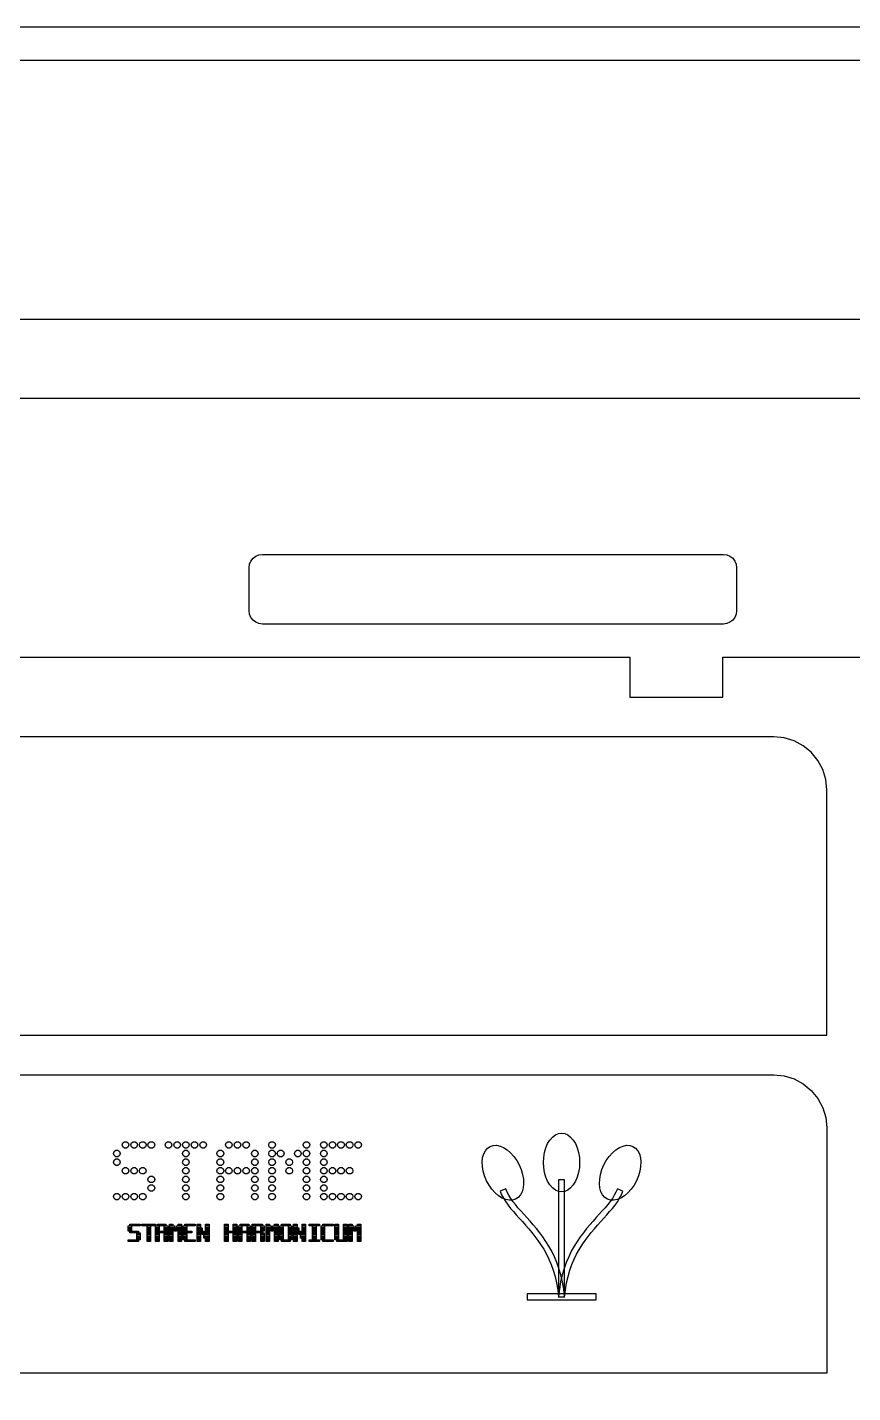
# Model space of a CAD drawing. Header units: millimetres. Extents: x 0 to 390, y 0 to 390.
# Drawn here: x 124.5 to 248.9, y 184.1 to 390 of the extents above; entities that cross this region are included whole.
import ezdxf

# ---------------------------------------------------------------- set-up
doc = ezdxf.new("R2010")
doc.units = ezdxf.units.MM
for name, color, linetype in [('INCISIONE', 7, 'CONTINUOUS'), ('SEGNO', 5, 'CONTINUOUS'), ('TAGLIO', 1, 'CONTINUOUS')]:
    doc.layers.add(name, color=color, linetype=linetype)

msp = doc.modelspace()

# ---------------------------------------------------------------- linework, layer by layer
at = {"layer": 'INCISIONE'}
for points in [[(207.73, 218.8), (207.689, 218.032), (207.565, 217.288), (207.364, 216.59), (207.091, 215.959), (206.755, 215.414), (206.365, 214.972), (205.934, 214.647), (205.474, 214.447), (205, 214.38), (204.526, 214.447), (204.066, 214.647), (203.635, 214.972), (203.245, 215.414), (202.909, 215.959), (202.636, 216.59), (202.435, 217.288), (202.311, 218.032), (202.27, 218.8), (202.311, 219.568), (202.435, 220.312), (202.636, 221.01), (202.909, 221.641), (203.245, 222.186), (203.635, 222.628), (204.066, 222.953), (204.526, 223.153), (205, 223.22), (205.474, 223.153), (205.934, 222.953), (206.365, 222.628), (206.755, 222.186), (207.091, 221.641), (207.364, 221.01), (207.565, 220.312), (207.689, 219.568)], [(138.457, 220.15), (138.36, 219.852), (138.107, 219.668), (137.793, 219.668), (137.54, 219.852), (137.443, 220.15), (137.54, 220.448), (137.793, 220.632), (138.107, 220.632), (138.36, 220.448)], [(139.757, 221.45), (139.66, 221.152), (139.407, 220.968), (139.093, 220.968), (138.84, 221.152), (138.743, 221.45), (138.84, 221.748), (139.093, 221.932), (139.407, 221.932), (139.66, 221.748)], [(141.057, 221.45), (140.96, 221.152), (140.707, 220.968), (140.393, 220.968), (140.14, 221.152), (140.043, 221.45), (140.14, 221.748), (140.393, 221.932), (140.707, 221.932), (140.96, 221.748)], [(142.357, 221.45), (142.26, 221.152), (142.007, 220.968), (141.693, 220.968), (141.44, 221.152), (141.343, 221.45), (141.44, 221.748), (141.693, 221.932), (142.007, 221.932), (142.26, 221.748)], [(143.657, 221.45), (143.56, 221.152), (143.307, 220.968), (142.993, 220.968), (142.74, 221.152), (142.643, 221.45), (142.74, 221.748), (142.993, 221.932), (143.307, 221.932), (143.56, 221.748)], [(146.257, 221.45), (146.16, 221.152), (145.907, 220.968), (145.593, 220.968), (145.34, 221.152), (145.243, 221.45), (145.34, 221.748), (145.593, 221.932), (145.907, 221.932), (146.16, 221.748)], [(147.557, 221.45), (147.46, 221.152), (147.207, 220.968), (146.893, 220.968), (146.64, 221.152), (146.543, 221.45), (146.64, 221.748), (146.893, 221.932), (147.207, 221.932), (147.46, 221.748)], [(148.857, 221.45), (148.76, 221.152), (148.507, 220.968), (148.193, 220.968), (147.94, 221.152), (147.843, 221.45), (147.94, 221.748), (148.193, 221.932), (148.507, 221.932), (148.76, 221.748)], [(148.857, 220.15), (148.76, 219.852), (148.507, 219.668), (148.193, 219.668), (147.94, 219.852), (147.843, 220.15), (147.94, 220.448), (148.193, 220.632), (148.507, 220.632), (148.76, 220.448)], [(150.157, 221.45), (150.06, 221.152), (149.807, 220.968), (149.493, 220.968), (149.24, 221.152), (149.143, 221.45), (149.24, 221.748), (149.493, 221.932), (149.807, 221.932), (150.06, 221.748)], [(151.457, 221.45), (151.36, 221.152), (151.107, 220.968), (150.793, 220.968), (150.54, 221.152), (150.443, 221.45), (150.54, 221.748), (150.793, 221.932), (151.107, 221.932), (151.36, 221.748)], [(154.057, 220.15), (153.96, 219.852), (153.707, 219.668), (153.393, 219.668), (153.14, 219.852), (153.043, 220.15), (153.14, 220.448), (153.393, 220.632), (153.707, 220.632), (153.96, 220.448)], [(155.357, 221.45), (155.26, 221.152), (155.007, 220.968), (154.693, 220.968), (154.44, 221.152), (154.343, 221.45), (154.44, 221.748), (154.693, 221.932), (155.007, 221.932), (155.26, 221.748)], [(156.657, 221.45), (156.56, 221.152), (156.307, 220.968), (155.993, 220.968), (155.74, 221.152), (155.643, 221.45), (155.74, 221.748), (155.993, 221.932), (156.307, 221.932), (156.56, 221.748)], [(157.957, 221.45), (157.86, 221.152), (157.607, 220.968), (157.293, 220.968), (157.04, 221.152), (156.943, 221.45), (157.04, 221.748), (157.293, 221.932), (157.607, 221.932), (157.86, 221.748)], [(159.257, 220.15), (159.16, 219.852), (158.907, 219.668), (158.593, 219.668), (158.34, 219.852), (158.243, 220.15), (158.34, 220.448), (158.593, 220.632), (158.907, 220.632), (159.16, 220.448)], [(161.857, 221.45), (161.76, 221.152), (161.507, 220.968), (161.193, 220.968), (160.94, 221.152), (160.843, 221.45), (160.94, 221.748), (161.193, 221.932), (161.507, 221.932), (161.76, 221.748)], [(161.857, 220.15), (161.76, 219.852), (161.507, 219.668), (161.193, 219.668), (160.94, 219.852), (160.843, 220.15), (160.94, 220.448), (161.193, 220.632), (161.507, 220.632), (161.76, 220.448)], [(163.157, 220.15), (163.06, 219.852), (162.807, 219.668), (162.493, 219.668), (162.24, 219.852), (162.143, 220.15), (162.24, 220.448), (162.493, 220.632), (162.807, 220.632), (163.06, 220.448)], [(165.757, 220.15), (165.66, 219.852), (165.407, 219.668), (165.093, 219.668), (164.84, 219.852), (164.743, 220.15), (164.84, 220.448), (165.093, 220.632), (165.407, 220.632), (165.66, 220.448)], [(167.057, 221.45), (166.96, 221.152), (166.707, 220.968), (166.393, 220.968), (166.14, 221.152), (166.043, 221.45), (166.14, 221.748), (166.393, 221.932), (166.707, 221.932), (166.96, 221.748)], [(167.057, 220.15), (166.96, 219.852), (166.707, 219.668), (166.393, 219.668), (166.14, 219.852), (166.043, 220.15), (166.14, 220.448), (166.393, 220.632), (166.707, 220.632), (166.96, 220.448)], [(169.657, 221.45), (169.56, 221.152), (169.307, 220.968), (168.993, 220.968), (168.74, 221.152), (168.643, 221.45), (168.74, 221.748), (168.993, 221.932), (169.307, 221.932), (169.56, 221.748)], [(169.657, 220.15), (169.56, 219.852), (169.307, 219.668), (168.993, 219.668), (168.74, 219.852), (168.643, 220.15), (168.74, 220.448), (168.993, 220.632), (169.307, 220.632), (169.56, 220.448)], [(170.957, 221.45), (170.86, 221.152), (170.607, 220.968), (170.293, 220.968), (170.04, 221.152), (169.943, 221.45), (170.04, 221.748), (170.293, 221.932), (170.607, 221.932), (170.86, 221.748)], [(172.257, 221.45), (172.16, 221.152), (171.907, 220.968), (171.593, 220.968), (171.34, 221.152), (171.243, 221.45), (171.34, 221.748), (171.593, 221.932), (171.907, 221.932), (172.16, 221.748)], [(173.557, 221.45), (173.46, 221.152), (173.207, 220.968), (172.893, 220.968), (172.64, 221.152), (172.543, 221.45), (172.64, 221.748), (172.893, 221.932), (173.207, 221.932), (173.46, 221.748)], [(174.857, 221.45), (174.76, 221.152), (174.507, 220.968), (174.193, 220.968), (173.94, 221.152), (173.843, 221.45), (173.94, 221.748), (174.193, 221.932), (174.507, 221.932), (174.76, 221.748)], [(198.618, 218.427), (198.915, 217.718), (199.128, 216.995), (199.25, 216.278), (199.279, 215.591), (199.213, 214.954), (199.054, 214.387), (198.807, 213.906), (198.48, 213.527), (198.083, 213.26), (197.626, 213.114), (197.126, 213.094), (196.596, 213.2), (196.053, 213.428), (195.513, 213.772), (194.992, 214.222), (194.508, 214.763), (194.073, 215.379), (193.702, 216.053), (193.405, 216.762), (193.192, 217.485), (193.07, 218.202), (193.041, 218.889), (193.107, 219.526), (193.266, 220.093), (193.513, 220.574), (193.84, 220.953), (194.237, 221.22), (194.694, 221.366), (195.194, 221.386), (195.724, 221.28), (196.267, 221.052), (196.807, 220.708), (197.328, 220.258), (197.812, 219.717), (198.247, 219.101)], [(216.298, 216.053), (215.927, 215.379), (215.492, 214.763), (215.008, 214.222), (214.487, 213.772), (213.947, 213.428), (213.404, 213.2), (212.874, 213.094), (212.374, 213.114), (211.917, 213.26), (211.52, 213.527), (211.193, 213.906), (210.946, 214.387), (210.787, 214.954), (210.721, 215.591), (210.75, 216.278), (210.872, 216.995), (211.085, 217.718), (211.382, 218.427), (211.753, 219.101), (212.188, 219.717), (212.672, 220.258), (213.193, 220.708), (213.733, 221.052), (214.276, 221.28), (214.806, 221.386), (215.306, 221.366), (215.763, 221.22), (216.16, 220.953), (216.487, 220.574), (216.734, 220.093), (216.893, 219.526), (216.959, 218.889), (216.93, 218.202), (216.808, 217.485), (216.595, 216.762)], [(138.457, 218.85), (138.36, 218.552), (138.107, 218.368), (137.793, 218.368), (137.54, 218.552), (137.443, 218.85), (137.54, 219.148), (137.793, 219.332), (138.107, 219.332), (138.36, 219.148)], [(148.857, 218.85), (148.76, 218.552), (148.507, 218.368), (148.193, 218.368), (147.94, 218.552), (147.843, 218.85), (147.94, 219.148), (148.193, 219.332), (148.507, 219.332), (148.76, 219.148)], [(154.057, 218.85), (153.96, 218.552), (153.707, 218.368), (153.393, 218.368), (153.14, 218.552), (153.043, 218.85), (153.14, 219.148), (153.393, 219.332), (153.707, 219.332), (153.96, 219.148)], [(159.257, 218.85), (159.16, 218.552), (158.907, 218.368), (158.593, 218.368), (158.34, 218.552), (158.243, 218.85), (158.34, 219.148), (158.593, 219.332), (158.907, 219.332), (159.16, 219.148)], [(161.857, 218.85), (161.76, 218.552), (161.507, 218.368), (161.193, 218.368), (160.94, 218.552), (160.843, 218.85), (160.94, 219.148), (161.193, 219.332), (161.507, 219.332), (161.76, 219.148)], [(164.457, 218.85), (164.36, 218.552), (164.107, 218.368), (163.793, 218.368), (163.54, 218.552), (163.443, 218.85), (163.54, 219.148), (163.793, 219.332), (164.107, 219.332), (164.36, 219.148)], [(167.057, 218.85), (166.96, 218.552), (166.707, 218.368), (166.393, 218.368), (166.14, 218.552), (166.043, 218.85), (166.14, 219.148), (166.393, 219.332), (166.707, 219.332), (166.96, 219.148)], [(169.657, 218.85), (169.56, 218.552), (169.307, 218.368), (168.993, 218.368), (168.74, 218.552), (168.643, 218.85), (168.74, 219.148), (168.993, 219.332), (169.307, 219.332), (169.56, 219.148)], [(139.757, 217.55), (139.66, 217.252), (139.407, 217.068), (139.093, 217.068), (138.84, 217.252), (138.743, 217.55), (138.84, 217.848), (139.093, 218.032), (139.407, 218.032), (139.66, 217.848)], [(141.057, 217.55), (140.96, 217.252), (140.707, 217.068), (140.393, 217.068), (140.14, 217.252), (140.043, 217.55), (140.14, 217.848), (140.393, 218.032), (140.707, 218.032), (140.96, 217.848)], [(142.357, 217.55), (142.26, 217.252), (142.007, 217.068), (141.693, 217.068), (141.44, 217.252), (141.343, 217.55), (141.44, 217.848), (141.693, 218.032), (142.007, 218.032), (142.26, 217.848)], [(143.657, 216.25), (143.56, 215.952), (143.307, 215.768), (142.993, 215.768), (142.74, 215.952), (142.643, 216.25), (142.74, 216.548), (142.993, 216.732), (143.307, 216.732), (143.56, 216.548)], [(148.857, 217.55), (148.76, 217.252), (148.507, 217.068), (148.193, 217.068), (147.94, 217.252), (147.843, 217.55), (147.94, 217.848), (148.193, 218.032), (148.507, 218.032), (148.76, 217.848)], [(148.857, 216.25), (148.76, 215.952), (148.507, 215.768), (148.193, 215.768), (147.94, 215.952), (147.843, 216.25), (147.94, 216.548), (148.193, 216.732), (148.507, 216.732), (148.76, 216.548)], [(154.057, 217.55), (153.96, 217.252), (153.707, 217.068), (153.393, 217.068), (153.14, 217.252), (153.043, 217.55), (153.14, 217.848), (153.393, 218.032), (153.707, 218.032), (153.96, 217.848)], [(154.057, 216.25), (153.96, 215.952), (153.707, 215.768), (153.393, 215.768), (153.14, 215.952), (153.043, 216.25), (153.14, 216.548), (153.393, 216.732), (153.707, 216.732), (153.96, 216.548)], [(155.357, 217.55), (155.26, 217.252), (155.007, 217.068), (154.693, 217.068), (154.44, 217.252), (154.343, 217.55), (154.44, 217.848), (154.693, 218.032), (155.007, 218.032), (155.26, 217.848)], [(156.657, 217.55), (156.56, 217.252), (156.307, 217.068), (155.993, 217.068), (155.74, 217.252), (155.643, 217.55), (155.74, 217.848), (155.993, 218.032), (156.307, 218.032), (156.56, 217.848)], [(157.957, 217.55), (157.86, 217.252), (157.607, 217.068), (157.293, 217.068), (157.04, 217.252), (156.943, 217.55), (157.04, 217.848), (157.293, 218.032), (157.607, 218.032), (157.86, 217.848)], [(159.257, 217.55), (159.16, 217.252), (158.907, 217.068), (158.593, 217.068), (158.34, 217.252), (158.243, 217.55), (158.34, 217.848), (158.593, 218.032), (158.907, 218.032), (159.16, 217.848)], [(159.257, 216.25), (159.16, 215.952), (158.907, 215.768), (158.593, 215.768), (158.34, 215.952), (158.243, 216.25), (158.34, 216.548), (158.593, 216.732), (158.907, 216.732), (159.16, 216.548)], [(161.857, 217.55), (161.76, 217.252), (161.507, 217.068), (161.193, 217.068), (160.94, 217.252), (160.843, 217.55), (160.94, 217.848), (161.193, 218.032), (161.507, 218.032), (161.76, 217.848)], [(161.857, 216.25), (161.76, 215.952), (161.507, 215.768), (161.193, 215.768), (160.94, 215.952), (160.843, 216.25), (160.94, 216.548), (161.193, 216.732), (161.507, 216.732), (161.76, 216.548)], [(164.457, 217.55), (164.36, 217.252), (164.107, 217.068), (163.793, 217.068), (163.54, 217.252), (163.443, 217.55), (163.54, 217.848), (163.793, 218.032), (164.107, 218.032), (164.36, 217.848)], [(167.057, 217.55), (166.96, 217.252), (166.707, 217.068), (166.393, 217.068), (166.14, 217.252), (166.043, 217.55), (166.14, 217.848), (166.393, 218.032), (166.707, 218.032), (166.96, 217.848)], [(167.057, 216.25), (166.96, 215.952), (166.707, 215.768), (166.393, 215.768), (166.14, 215.952), (166.043, 216.25), (166.14, 216.548), (166.393, 216.732), (166.707, 216.732), (166.96, 216.548)], [(169.657, 217.55), (169.56, 217.252), (169.307, 217.068), (168.993, 217.068), (168.74, 217.252), (168.643, 217.55), (168.74, 217.848), (168.993, 218.032), (169.307, 218.032), (169.56, 217.848)], [(169.657, 216.25), (169.56, 215.952), (169.307, 215.768), (168.993, 215.768), (168.74, 215.952), (168.643, 216.25), (168.74, 216.548), (168.993, 216.732), (169.307, 216.732), (169.56, 216.548)], [(170.957, 217.55), (170.86, 217.252), (170.607, 217.068), (170.293, 217.068), (170.04, 217.252), (169.943, 217.55), (170.04, 217.848), (170.293, 218.032), (170.607, 218.032), (170.86, 217.848)], [(172.257, 217.55), (172.16, 217.252), (171.907, 217.068), (171.593, 217.068), (171.34, 217.252), (171.243, 217.55), (171.34, 217.848), (171.593, 218.032), (171.907, 218.032), (172.16, 217.848)], [(173.557, 217.55), (173.46, 217.252), (173.207, 217.068), (172.893, 217.068), (172.64, 217.252), (172.543, 217.55), (172.64, 217.848), (172.893, 218.032), (173.207, 218.032), (173.46, 217.848)], [(143.657, 214.95), (143.56, 214.652), (143.307, 214.468), (142.993, 214.468), (142.74, 214.652), (142.643, 214.95), (142.74, 215.248), (142.993, 215.432), (143.307, 215.432), (143.56, 215.248)], [(148.857, 214.95), (148.76, 214.652), (148.507, 214.468), (148.193, 214.468), (147.94, 214.652), (147.843, 214.95), (147.94, 215.248), (148.193, 215.432), (148.507, 215.432), (148.76, 215.248)], [(154.057, 214.95), (153.96, 214.652), (153.707, 214.468), (153.393, 214.468), (153.14, 214.652), (153.043, 214.95), (153.14, 215.248), (153.393, 215.432), (153.707, 215.432), (153.96, 215.248)], [(159.257, 214.95), (159.16, 214.652), (158.907, 214.468), (158.593, 214.468), (158.34, 214.652), (158.243, 214.95), (158.34, 215.248), (158.593, 215.432), (158.907, 215.432), (159.16, 215.248)], [(161.857, 214.95), (161.76, 214.652), (161.507, 214.468), (161.193, 214.468), (160.94, 214.652), (160.843, 214.95), (160.94, 215.248), (161.193, 215.432), (161.507, 215.432), (161.76, 215.248)], [(167.057, 214.95), (166.96, 214.652), (166.707, 214.468), (166.393, 214.468), (166.14, 214.652), (166.043, 214.95), (166.14, 215.248), (166.393, 215.432), (166.707, 215.432), (166.96, 215.248)], [(169.657, 214.95), (169.56, 214.652), (169.307, 214.468), (168.993, 214.468), (168.74, 214.652), (168.643, 214.95), (168.74, 215.248), (168.993, 215.432), (169.307, 215.432), (169.56, 215.248)], [(205.452, 198.57), (205.324, 199.718), (205.138, 200.813), (204.9, 201.844), (204.615, 202.816), (204.288, 203.73), (203.923, 204.591), (203.525, 205.402), (203.1, 206.166), (202.653, 206.885), (202.187, 207.565), (201.71, 208.208), (201.225, 208.818), (200.737, 209.398), (200.252, 209.952), (199.775, 210.484), (199.309, 210.997), (198.861, 211.494), (198.435, 211.979), (198.035, 212.455), (197.666, 212.924), (197.333, 213.391), (197.04, 213.856), (196.79, 214.325), (196.578, 214.819), (195.742, 214.461), (195.97, 213.93), (196.253, 213.399), (196.578, 212.883), (196.938, 212.379), (197.329, 211.881), (197.745, 211.386), (198.181, 210.889), (198.634, 210.387), (199.099, 209.874), (199.571, 209.349), (200.046, 208.806), (200.52, 208.242), (200.988, 207.654), (201.446, 207.037), (201.89, 206.388), (202.316, 205.704), (202.719, 204.98), (203.095, 204.214), (203.44, 203.4), (203.75, 202.535), (204.02, 201.614), (204.246, 200.635), (204.423, 199.592), (204.548, 198.47)], [(205.455, 198.52), (205.455, 199.27), (205.455, 200.025), (205.455, 200.783), (205.455, 201.545), (205.455, 202.309), (205.455, 203.074), (205.455, 203.84), (205.455, 204.606), (205.455, 205.371), (205.455, 206.134), (205.455, 206.895), (205.455, 207.653), (205.455, 208.406), (205.455, 209.155), (205.455, 209.898), (205.455, 210.634), (205.455, 211.363), (205.455, 212.085), (205.455, 212.797), (205.455, 213.5), (205.455, 214.193), (205.455, 214.874), (205.455, 215.543), (205.455, 216.2), (204.545, 216.2), (204.545, 215.543), (204.545, 214.874), (204.545, 214.193), (204.545, 213.5), (204.545, 212.797), (204.545, 212.085), (204.545, 211.363), (204.545, 210.634), (204.545, 209.898), (204.545, 209.155), (204.545, 208.406), (204.545, 207.652), (204.545, 206.895), (204.545, 206.134), (204.545, 205.371), (204.545, 204.606), (204.545, 203.84), (204.545, 203.074), (204.545, 202.309), (204.545, 201.545), (204.545, 200.783), (204.545, 200.025), (204.545, 199.27), (204.545, 198.52)], [(205.452, 198.47), (205.577, 199.592), (205.754, 200.635), (205.98, 201.614), (206.25, 202.535), (206.56, 203.4), (206.905, 204.214), (207.281, 204.98), (207.684, 205.704), (208.11, 206.388), (208.554, 207.037), (209.012, 207.654), (209.48, 208.242), (209.954, 208.806), (210.429, 209.349), (210.901, 209.874), (211.366, 210.387), (211.819, 210.889), (212.255, 211.386), (212.671, 211.881), (213.062, 212.379), (213.422, 212.883), (213.747, 213.399), (214.03, 213.93), (214.258, 214.461), (213.422, 214.819), (213.21, 214.325), (212.96, 213.856), (212.667, 213.391), (212.334, 212.924), (211.965, 212.455), (211.565, 211.979), (211.139, 211.494), (210.691, 210.997), (210.225, 210.484), (209.748, 209.952), (209.263, 209.398), (208.775, 208.818), (208.29, 208.208), (207.813, 207.565), (207.347, 206.885), (206.9, 206.166), (206.475, 205.402), (206.077, 204.591), (205.712, 203.73), (205.385, 202.816), (205.1, 201.844), (204.862, 200.813), (204.676, 199.718), (204.548, 198.57)], [(138.457, 213.65), (138.36, 213.352), (138.107, 213.168), (137.793, 213.168), (137.54, 213.352), (137.443, 213.65), (137.54, 213.948), (137.793, 214.132), (138.107, 214.132), (138.36, 213.948)], [(139.757, 213.65), (139.66, 213.352), (139.407, 213.168), (139.093, 213.168), (138.84, 213.352), (138.743, 213.65), (138.84, 213.948), (139.093, 214.132), (139.407, 214.132), (139.66, 213.948)], [(141.057, 213.65), (140.96, 213.352), (140.707, 213.168), (140.393, 213.168), (140.14, 213.352), (140.043, 213.65), (140.14, 213.948), (140.393, 214.132), (140.707, 214.132), (140.96, 213.948)], [(142.357, 213.65), (142.26, 213.352), (142.007, 213.168), (141.693, 213.168), (141.44, 213.352), (141.343, 213.65), (141.44, 213.948), (141.693, 214.132), (142.007, 214.132), (142.26, 213.948)], [(148.857, 213.65), (148.76, 213.352), (148.507, 213.168), (148.193, 213.168), (147.94, 213.352), (147.843, 213.65), (147.94, 213.948), (148.193, 214.132), (148.507, 214.132), (148.76, 213.948)], [(154.057, 213.65), (153.96, 213.352), (153.707, 213.168), (153.393, 213.168), (153.14, 213.352), (153.043, 213.65), (153.14, 213.948), (153.393, 214.132), (153.707, 214.132), (153.96, 213.948)], [(159.257, 213.65), (159.16, 213.352), (158.907, 213.168), (158.593, 213.168), (158.34, 213.352), (158.243, 213.65), (158.34, 213.948), (158.593, 214.132), (158.907, 214.132), (159.16, 213.948)], [(161.857, 213.65), (161.76, 213.352), (161.507, 213.168), (161.193, 213.168), (160.94, 213.352), (160.843, 213.65), (160.94, 213.948), (161.193, 214.132), (161.507, 214.132), (161.76, 213.948)], [(167.057, 213.65), (166.96, 213.352), (166.707, 213.168), (166.393, 213.168), (166.14, 213.352), (166.043, 213.65), (166.14, 213.948), (166.393, 214.132), (166.707, 214.132), (166.96, 213.948)], [(169.657, 213.65), (169.56, 213.352), (169.307, 213.168), (168.993, 213.168), (168.74, 213.352), (168.643, 213.65), (168.74, 213.948), (168.993, 214.132), (169.307, 214.132), (169.56, 213.948)], [(170.957, 213.65), (170.86, 213.352), (170.607, 213.168), (170.293, 213.168), (170.04, 213.352), (169.943, 213.65), (170.04, 213.948), (170.293, 214.132), (170.607, 214.132), (170.86, 213.948)], [(172.257, 213.65), (172.16, 213.352), (171.907, 213.168), (171.593, 213.168), (171.34, 213.352), (171.243, 213.65), (171.34, 213.948), (171.593, 214.132), (171.907, 214.132), (172.16, 213.948)], [(173.557, 213.65), (173.46, 213.352), (173.207, 213.168), (172.893, 213.168), (172.64, 213.352), (172.543, 213.65), (172.64, 213.948), (172.893, 214.132), (173.207, 214.132), (173.46, 213.948)], [(174.857, 213.65), (174.76, 213.352), (174.507, 213.168), (174.193, 213.168), (173.94, 213.352), (173.843, 213.65), (173.94, 213.948), (174.193, 214.132), (174.507, 214.132), (174.76, 213.948)], [(139.64, 209.22), (140.16, 209.22), (140.16, 208.96), (139.64, 208.96)], [(139.64, 208.96), (140.16, 208.96), (140.16, 208.7), (139.64, 208.7)], [(139.64, 208.7), (140.16, 208.7), (140.16, 208.44), (139.64, 208.44)], [(139.9, 209.48), (141.46, 209.48), (141.46, 209.22), (139.9, 209.22)], [(139.9, 208.44), (141.2, 208.44), (141.2, 208.18), (139.9, 208.18)], [(140.94, 208.18), (141.46, 208.18), (141.46, 207.92), (140.94, 207.92)], [(141.72, 209.48), (143.8, 209.48), (143.8, 209.22), (141.72, 209.22)], [(142.5, 209.22), (143.02, 209.22), (143.02, 208.96), (142.5, 208.96)], [(142.5, 208.96), (143.02, 208.96), (143.02, 208.7), (142.5, 208.7)], [(142.5, 208.7), (143.02, 208.7), (143.02, 208.44), (142.5, 208.44)], [(142.5, 208.44), (143.02, 208.44), (143.02, 208.18), (142.5, 208.18)], [(142.5, 208.18), (143.02, 208.18), (143.02, 207.92), (142.5, 207.92)], [(143.8, 209.22), (144.32, 209.22), (144.32, 208.96), (143.8, 208.96)], [(143.8, 208.96), (144.32, 208.96), (144.32, 208.7), (143.8, 208.7)], [(143.8, 208.7), (144.32, 208.7), (144.32, 208.44), (143.8, 208.44)], [(143.8, 208.44), (145.62, 208.44), (145.62, 208.18), (143.8, 208.18)], [(143.8, 208.18), (144.32, 208.18), (144.32, 207.92), (143.8, 207.92)], [(144.06, 209.48), (145.36, 209.48), (145.36, 209.22), (144.06, 209.22)], [(145.1, 209.22), (145.62, 209.22), (145.62, 208.96), (145.1, 208.96)], [(145.1, 208.96), (145.62, 208.96), (145.62, 208.7), (145.1, 208.7)], [(145.1, 208.7), (145.62, 208.7), (145.62, 208.44), (145.1, 208.44)], [(145.1, 208.18), (145.62, 208.18), (145.62, 207.92), (145.1, 207.92)], [(145.88, 209.48), (146.4, 209.48), (146.4, 209.22), (145.88, 209.22)], [(145.88, 209.22), (146.66, 209.22), (146.66, 208.96), (145.88, 208.96)], [(145.88, 208.96), (147.7, 208.96), (147.7, 208.7), (145.88, 208.7)], [(145.88, 208.7), (146.4, 208.7), (146.4, 208.44), (145.88, 208.44)], [(145.88, 208.44), (146.4, 208.44), (146.4, 208.18), (145.88, 208.18)], [(145.88, 208.18), (146.4, 208.18), (146.4, 207.92), (145.88, 207.92)], [(146.66, 208.7), (146.92, 208.7), (146.92, 208.44), (146.66, 208.44)], [(146.92, 209.22), (147.7, 209.22), (147.7, 208.96), (146.92, 208.96)], [(147.18, 209.48), (147.7, 209.48), (147.7, 209.22), (147.18, 209.22)], [(147.18, 208.7), (147.7, 208.7), (147.7, 208.44), (147.18, 208.44)], [(147.18, 208.44), (147.7, 208.44), (147.7, 208.18), (147.18, 208.18)], [(147.18, 208.18), (147.7, 208.18), (147.7, 207.92), (147.18, 207.92)], [(147.96, 209.22), (148.48, 209.22), (148.48, 208.96), (147.96, 208.96)], [(147.96, 208.96), (148.48, 208.96), (148.48, 208.7), (147.96, 208.7)], [(147.96, 208.7), (148.48, 208.7), (148.48, 208.44), (147.96, 208.44)], [(147.96, 208.44), (149.26, 208.44), (149.26, 208.18), (147.96, 208.18)], [(147.96, 208.18), (148.48, 208.18), (148.48, 207.92), (147.96, 207.92)], [(148.22, 209.48), (149.78, 209.48), (149.78, 209.22), (148.22, 209.22)], [(150.04, 209.48), (150.56, 209.48), (150.56, 209.22), (150.04, 209.22)], [(150.04, 209.22), (150.56, 209.22), (150.56, 208.96), (150.04, 208.96)], [(150.04, 208.96), (150.82, 208.96), (150.82, 208.7), (150.04, 208.7)], [(150.04, 208.7), (150.82, 208.7), (150.82, 208.44), (150.04, 208.44)], [(150.04, 208.44), (150.56, 208.44), (150.56, 208.18), (150.04, 208.18)], [(150.04, 208.18), (150.56, 208.18), (150.56, 207.92), (150.04, 207.92)], [(150.82, 208.44), (151.08, 208.44), (151.08, 208.18), (150.82, 208.18)], [(150.82, 208.18), (151.08, 208.18), (151.08, 207.92), (150.82, 207.92)], [(151.34, 209.48), (151.86, 209.48), (151.86, 209.22), (151.34, 209.22)], [(151.34, 209.22), (151.86, 209.22), (151.86, 208.96), (151.34, 208.96)], [(151.34, 208.96), (151.86, 208.96), (151.86, 208.7), (151.34, 208.7)], [(151.34, 208.7), (151.86, 208.7), (151.86, 208.44), (151.34, 208.44)], [(151.34, 208.44), (151.86, 208.44), (151.86, 208.18), (151.34, 208.18)], [(151.34, 208.18), (151.86, 208.18), (151.86, 207.92), (151.34, 207.92)], [(154.2, 209.48), (154.72, 209.48), (154.72, 209.22), (154.2, 209.22)], [(154.2, 209.22), (154.72, 209.22), (154.72, 208.96), (154.2, 208.96)], [(154.2, 208.96), (154.72, 208.96), (154.72, 208.7), (154.2, 208.7)], [(154.2, 208.7), (154.72, 208.7), (154.72, 208.44), (154.2, 208.44)], [(154.2, 208.44), (156.02, 208.44), (156.02, 208.18), (154.2, 208.18)], [(154.2, 208.18), (154.72, 208.18), (154.72, 207.92), (154.2, 207.92)], [(155.5, 209.48), (156.02, 209.48), (156.02, 209.22), (155.5, 209.22)], [(155.5, 209.22), (156.02, 209.22), (156.02, 208.96), (155.5, 208.96)], [(155.5, 208.96), (156.02, 208.96), (156.02, 208.7), (155.5, 208.7)], [(155.5, 208.7), (156.02, 208.7), (156.02, 208.44), (155.5, 208.44)], [(155.5, 208.18), (156.02, 208.18), (156.02, 207.92), (155.5, 207.92)], [(156.28, 209.22), (156.8, 209.22), (156.8, 208.96), (156.28, 208.96)], [(156.28, 208.96), (156.8, 208.96), (156.8, 208.7), (156.28, 208.7)], [(156.28, 208.7), (156.8, 208.7), (156.8, 208.44), (156.28, 208.44)], [(156.28, 208.44), (158.1, 208.44), (158.1, 208.18), (156.28, 208.18)], [(156.28, 208.18), (156.8, 208.18), (156.8, 207.92), (156.28, 207.92)], [(156.54, 209.48), (157.84, 209.48), (157.84, 209.22), (156.54, 209.22)], [(157.58, 209.22), (158.1, 209.22), (158.1, 208.96), (157.58, 208.96)], [(157.58, 208.96), (158.1, 208.96), (158.1, 208.7), (157.58, 208.7)], [(157.58, 208.7), (158.1, 208.7), (158.1, 208.44), (157.58, 208.44)], [(157.58, 208.18), (158.1, 208.18), (158.1, 207.92), (157.58, 207.92)], [(158.36, 209.48), (159.92, 209.48), (159.92, 209.22), (158.36, 209.22)], [(158.36, 209.22), (158.88, 209.22), (158.88, 208.96), (158.36, 208.96)], [(158.36, 208.96), (158.88, 208.96), (158.88, 208.7), (158.36, 208.7)], [(158.36, 208.7), (158.88, 208.7), (158.88, 208.44), (158.36, 208.44)], [(158.36, 208.44), (159.92, 208.44), (159.92, 208.18), (158.36, 208.18)], [(158.36, 208.18), (158.88, 208.18), (158.88, 207.92), (158.36, 207.92)], [(159.66, 209.22), (160.18, 209.22), (160.18, 208.96), (159.66, 208.96)], [(159.66, 208.96), (160.18, 208.96), (160.18, 208.7), (159.66, 208.7)], [(159.66, 208.7), (160.18, 208.7), (160.18, 208.44), (159.66, 208.44)], [(159.66, 208.18), (160.18, 208.18), (160.18, 207.92), (159.66, 207.92)], [(160.44, 209.48), (160.96, 209.48), (160.96, 209.22), (160.44, 209.22)], [(160.44, 209.22), (161.22, 209.22), (161.22, 208.96), (160.44, 208.96)], [(160.44, 208.96), (162.26, 208.96), (162.26, 208.7), (160.44, 208.7)], [(160.44, 208.7), (160.96, 208.7), (160.96, 208.44), (160.44, 208.44)], [(160.44, 208.44), (160.96, 208.44), (160.96, 208.18), (160.44, 208.18)], [(160.44, 208.18), (160.96, 208.18), (160.96, 207.92), (160.44, 207.92)], [(161.22, 208.7), (161.48, 208.7), (161.48, 208.44), (161.22, 208.44)], [(161.48, 209.22), (162.26, 209.22), (162.26, 208.96), (161.48, 208.96)], [(161.74, 209.48), (162.26, 209.48), (162.26, 209.22), (161.74, 209.22)], [(161.74, 208.7), (162.26, 208.7), (162.26, 208.44), (161.74, 208.44)], [(161.74, 208.44), (162.26, 208.44), (162.26, 208.18), (161.74, 208.18)], [(161.74, 208.18), (162.26, 208.18), (162.26, 207.92), (161.74, 207.92)], [(162.52, 209.22), (163.04, 209.22), (163.04, 208.96), (162.52, 208.96)], [(162.52, 208.96), (163.04, 208.96), (163.04, 208.7), (162.52, 208.7)], [(162.52, 208.7), (163.04, 208.7), (163.04, 208.44), (162.52, 208.44)], [(162.52, 208.44), (163.04, 208.44), (163.04, 208.18), (162.52, 208.18)], [(162.52, 208.18), (163.04, 208.18), (163.04, 207.92), (162.52, 207.92)], [(162.78, 209.48), (164.08, 209.48), (164.08, 209.22), (162.78, 209.22)], [(163.82, 209.22), (164.34, 209.22), (164.34, 208.96), (163.82, 208.96)], [(163.82, 208.96), (164.34, 208.96), (164.34, 208.7), (163.82, 208.7)], [(163.82, 208.7), (164.34, 208.7), (164.34, 208.44), (163.82, 208.44)], [(163.82, 208.44), (164.34, 208.44), (164.34, 208.18), (163.82, 208.18)], [(163.82, 208.18), (164.34, 208.18), (164.34, 207.92), (163.82, 207.92)], [(164.6, 209.48), (165.12, 209.48), (165.12, 209.22), (164.6, 209.22)], [(164.6, 209.22), (165.12, 209.22), (165.12, 208.96), (164.6, 208.96)], [(164.6, 208.96), (165.38, 208.96), (165.38, 208.7), (164.6, 208.7)], [(164.6, 208.7), (165.38, 208.7), (165.38, 208.44), (164.6, 208.44)], [(164.6, 208.44), (165.12, 208.44), (165.12, 208.18), (164.6, 208.18)], [(164.6, 208.18), (165.12, 208.18), (165.12, 207.92), (164.6, 207.92)], [(165.38, 208.44), (165.64, 208.44), (165.64, 208.18), (165.38, 208.18)], [(165.38, 208.18), (165.64, 208.18), (165.64, 207.92), (165.38, 207.92)], [(165.9, 209.48), (166.42, 209.48), (166.42, 209.22), (165.9, 209.22)], [(165.9, 209.22), (166.42, 209.22), (166.42, 208.96), (165.9, 208.96)], [(165.9, 208.96), (166.42, 208.96), (166.42, 208.7), (165.9, 208.7)], [(165.9, 208.7), (166.42, 208.7), (166.42, 208.44), (165.9, 208.44)], [(165.9, 208.44), (166.42, 208.44), (166.42, 208.18), (165.9, 208.18)], [(165.9, 208.18), (166.42, 208.18), (166.42, 207.92), (165.9, 207.92)], [(166.94, 209.48), (168.5, 209.48), (168.5, 209.22), (166.94, 209.22)], [(167.46, 209.22), (167.98, 209.22), (167.98, 208.96), (167.46, 208.96)], [(167.46, 208.96), (167.98, 208.96), (167.98, 208.7), (167.46, 208.7)], [(167.46, 208.7), (167.98, 208.7), (167.98, 208.44), (167.46, 208.44)], [(167.46, 208.44), (167.98, 208.44), (167.98, 208.18), (167.46, 208.18)], [(167.46, 208.18), (167.98, 208.18), (167.98, 207.92), (167.46, 207.92)], [(168.76, 209.22), (169.28, 209.22), (169.28, 208.96), (168.76, 208.96)], [(168.76, 208.96), (169.28, 208.96), (169.28, 208.7), (168.76, 208.7)], [(168.76, 208.7), (169.28, 208.7), (169.28, 208.44), (168.76, 208.44)], [(168.76, 208.44), (169.28, 208.44), (169.28, 208.18), (168.76, 208.18)], [(168.76, 208.18), (169.28, 208.18), (169.28, 207.92), (168.76, 207.92)], [(169.02, 209.48), (170.58, 209.48), (170.58, 209.22), (169.02, 209.22)], [(170.84, 209.48), (171.36, 209.48), (171.36, 209.22), (170.84, 209.22)], [(170.84, 209.22), (171.36, 209.22), (171.36, 208.96), (170.84, 208.96)], [(170.84, 208.96), (171.36, 208.96), (171.36, 208.7), (170.84, 208.7)], [(170.84, 208.7), (171.36, 208.7), (171.36, 208.44), (170.84, 208.44)], [(170.84, 208.44), (171.36, 208.44), (171.36, 208.18), (170.84, 208.18)], [(170.84, 208.18), (171.36, 208.18), (171.36, 207.92), (170.84, 207.92)], [(172.14, 209.48), (172.66, 209.48), (172.66, 209.22), (172.14, 209.22)], [(172.14, 209.22), (172.66, 209.22), (172.66, 208.96), (172.14, 208.96)], [(172.14, 208.96), (172.66, 208.96), (172.66, 208.7), (172.14, 208.7)], [(172.14, 208.7), (172.66, 208.7), (172.66, 208.44), (172.14, 208.44)], [(172.14, 208.44), (172.66, 208.44), (172.66, 208.18), (172.14, 208.18)], [(172.14, 208.18), (172.66, 208.18), (172.66, 207.92), (172.14, 207.92)], [(172.92, 209.48), (173.44, 209.48), (173.44, 209.22), (172.92, 209.22)], [(172.92, 209.22), (173.7, 209.22), (173.7, 208.96), (172.92, 208.96)], [(172.92, 208.96), (174.74, 208.96), (174.74, 208.7), (172.92, 208.7)], [(172.92, 208.7), (173.44, 208.7), (173.44, 208.44), (172.92, 208.44)], [(172.92, 208.44), (173.44, 208.44), (173.44, 208.18), (172.92, 208.18)], [(172.92, 208.18), (173.44, 208.18), (173.44, 207.92), (172.92, 207.92)], [(173.7, 208.7), (173.96, 208.7), (173.96, 208.44), (173.7, 208.44)], [(173.96, 209.22), (174.74, 209.22), (174.74, 208.96), (173.96, 208.96)], [(174.22, 209.48), (174.74, 209.48), (174.74, 209.22), (174.22, 209.22)], [(174.22, 208.7), (174.74, 208.7), (174.74, 208.44), (174.22, 208.44)], [(174.22, 208.44), (174.74, 208.44), (174.74, 208.18), (174.22, 208.18)], [(174.22, 208.18), (174.74, 208.18), (174.74, 207.92), (174.22, 207.92)], [(139.64, 207.14), (141.2, 207.14), (141.2, 206.88), (139.64, 206.88)], [(140.94, 207.92), (141.46, 207.92), (141.46, 207.66), (140.94, 207.66)], [(140.94, 207.66), (141.46, 207.66), (141.46, 207.4), (140.94, 207.4)], [(140.94, 207.4), (141.46, 207.4), (141.46, 207.14), (140.94, 207.14)], [(142.5, 207.92), (143.02, 207.92), (143.02, 207.66), (142.5, 207.66)], [(142.5, 207.66), (143.02, 207.66), (143.02, 207.4), (142.5, 207.4)], [(142.5, 207.4), (143.02, 207.4), (143.02, 207.14), (142.5, 207.14)], [(142.5, 207.14), (143.02, 207.14), (143.02, 206.88), (142.5, 206.88)], [(143.8, 207.92), (144.32, 207.92), (144.32, 207.66), (143.8, 207.66)], [(143.8, 207.66), (144.32, 207.66), (144.32, 207.4), (143.8, 207.4)], [(143.8, 207.4), (144.32, 207.4), (144.32, 207.14), (143.8, 207.14)], [(143.8, 207.14), (144.32, 207.14), (144.32, 206.88), (143.8, 206.88)], [(145.1, 207.92), (145.62, 207.92), (145.62, 207.66), (145.1, 207.66)], [(145.1, 207.66), (145.62, 207.66), (145.62, 207.4), (145.1, 207.4)], [(145.1, 207.4), (145.62, 207.4), (145.62, 207.14), (145.1, 207.14)], [(145.1, 207.14), (145.62, 207.14), (145.62, 206.88), (145.1, 206.88)], [(145.88, 207.92), (146.4, 207.92), (146.4, 207.66), (145.88, 207.66)], [(145.88, 207.66), (146.4, 207.66), (146.4, 207.4), (145.88, 207.4)], [(145.88, 207.4), (146.4, 207.4), (146.4, 207.14), (145.88, 207.14)], [(145.88, 207.14), (146.4, 207.14), (146.4, 206.88), (145.88, 206.88)], [(147.18, 207.92), (147.7, 207.92), (147.7, 207.66), (147.18, 207.66)], [(147.18, 207.66), (147.7, 207.66), (147.7, 207.4), (147.18, 207.4)], [(147.18, 207.4), (147.7, 207.4), (147.7, 207.14), (147.18, 207.14)], [(147.18, 207.14), (147.7, 207.14), (147.7, 206.88), (147.18, 206.88)], [(147.96, 207.92), (148.48, 207.92), (148.48, 207.66), (147.96, 207.66)], [(147.96, 207.66), (148.48, 207.66), (148.48, 207.4), (147.96, 207.4)], [(147.96, 207.4), (148.48, 207.4), (148.48, 207.14), (147.96, 207.14)], [(148.22, 207.14), (149.78, 207.14), (149.78, 206.88), (148.22, 206.88)], [(150.04, 207.92), (150.56, 207.92), (150.56, 207.66), (150.04, 207.66)], [(150.04, 207.66), (150.56, 207.66), (150.56, 207.4), (150.04, 207.4)], [(150.04, 207.4), (150.56, 207.4), (150.56, 207.14), (150.04, 207.14)], [(150.04, 207.14), (150.56, 207.14), (150.56, 206.88), (150.04, 206.88)], [(151.08, 207.92), (151.86, 207.92), (151.86, 207.66), (151.08, 207.66)], [(151.08, 207.66), (151.86, 207.66), (151.86, 207.4), (151.08, 207.4)], [(151.34, 207.4), (151.86, 207.4), (151.86, 207.14), (151.34, 207.14)], [(151.34, 207.14), (151.86, 207.14), (151.86, 206.88), (151.34, 206.88)], [(154.2, 207.92), (154.72, 207.92), (154.72, 207.66), (154.2, 207.66)], [(154.2, 207.66), (154.72, 207.66), (154.72, 207.4), (154.2, 207.4)], [(154.2, 207.4), (154.72, 207.4), (154.72, 207.14), (154.2, 207.14)], [(154.2, 207.14), (154.72, 207.14), (154.72, 206.88), (154.2, 206.88)], [(155.5, 207.92), (156.02, 207.92), (156.02, 207.66), (155.5, 207.66)], [(155.5, 207.66), (156.02, 207.66), (156.02, 207.4), (155.5, 207.4)], [(155.5, 207.4), (156.02, 207.4), (156.02, 207.14), (155.5, 207.14)], [(155.5, 207.14), (156.02, 207.14), (156.02, 206.88), (155.5, 206.88)], [(156.28, 207.92), (156.8, 207.92), (156.8, 207.66), (156.28, 207.66)], [(156.28, 207.66), (156.8, 207.66), (156.8, 207.4), (156.28, 207.4)], [(156.28, 207.4), (156.8, 207.4), (156.8, 207.14), (156.28, 207.14)], [(156.28, 207.14), (156.8, 207.14), (156.8, 206.88), (156.28, 206.88)], [(157.58, 207.92), (158.1, 207.92), (158.1, 207.66), (157.58, 207.66)], [(157.58, 207.66), (158.1, 207.66), (158.1, 207.4), (157.58, 207.4)], [(157.58, 207.4), (158.1, 207.4), (158.1, 207.14), (157.58, 207.14)], [(157.58, 207.14), (158.1, 207.14), (158.1, 206.88), (157.58, 206.88)], [(158.36, 207.92), (158.88, 207.92), (158.88, 207.66), (158.36, 207.66)], [(158.36, 207.66), (158.88, 207.66), (158.88, 207.4), (158.36, 207.4)], [(158.36, 207.4), (158.88, 207.4), (158.88, 207.14), (158.36, 207.14)], [(158.36, 207.14), (158.88, 207.14), (158.88, 206.88), (158.36, 206.88)], [(159.66, 207.92), (160.18, 207.92), (160.18, 207.66), (159.66, 207.66)], [(159.66, 207.66), (160.18, 207.66), (160.18, 207.4), (159.66, 207.4)], [(159.66, 207.4), (160.18, 207.4), (160.18, 207.14), (159.66, 207.14)], [(159.66, 207.14), (160.18, 207.14), (160.18, 206.88), (159.66, 206.88)], [(160.44, 207.92), (160.96, 207.92), (160.96, 207.66), (160.44, 207.66)], [(160.44, 207.66), (160.96, 207.66), (160.96, 207.4), (160.44, 207.4)], [(160.44, 207.4), (160.96, 207.4), (160.96, 207.14), (160.44, 207.14)], [(160.44, 207.14), (160.96, 207.14), (160.96, 206.88), (160.44, 206.88)], [(161.74, 207.92), (162.26, 207.92), (162.26, 207.66), (161.74, 207.66)], [(161.74, 207.66), (162.26, 207.66), (162.26, 207.4), (161.74, 207.4)], [(161.74, 207.4), (162.26, 207.4), (162.26, 207.14), (161.74, 207.14)], [(161.74, 207.14), (162.26, 207.14), (162.26, 206.88), (161.74, 206.88)], [(162.52, 207.92), (163.04, 207.92), (163.04, 207.66), (162.52, 207.66)], [(162.52, 207.66), (163.04, 207.66), (163.04, 207.4), (162.52, 207.4)], [(162.52, 207.4), (163.04, 207.4), (163.04, 207.14), (162.52, 207.14)], [(162.78, 207.14), (164.08, 207.14), (164.08, 206.88), (162.78, 206.88)], [(163.82, 207.92), (164.34, 207.92), (164.34, 207.66), (163.82, 207.66)], [(163.82, 207.66), (164.34, 207.66), (164.34, 207.4), (163.82, 207.4)], [(163.82, 207.4), (164.34, 207.4), (164.34, 207.14), (163.82, 207.14)], [(164.6, 207.92), (165.12, 207.92), (165.12, 207.66), (164.6, 207.66)], [(164.6, 207.66), (165.12, 207.66), (165.12, 207.4), (164.6, 207.4)], [(164.6, 207.4), (165.12, 207.4), (165.12, 207.14), (164.6, 207.14)], [(164.6, 207.14), (165.12, 207.14), (165.12, 206.88), (164.6, 206.88)], [(165.64, 207.92), (166.42, 207.92), (166.42, 207.66), (165.64, 207.66)], [(165.64, 207.66), (166.42, 207.66), (166.42, 207.4), (165.64, 207.4)], [(165.9, 207.4), (166.42, 207.4), (166.42, 207.14), (165.9, 207.14)], [(165.9, 207.14), (166.42, 207.14), (166.42, 206.88), (165.9, 206.88)], [(166.94, 207.14), (168.5, 207.14), (168.5, 206.88), (166.94, 206.88)], [(167.46, 207.92), (167.98, 207.92), (167.98, 207.66), (167.46, 207.66)], [(167.46, 207.66), (167.98, 207.66), (167.98, 207.4), (167.46, 207.4)], [(167.46, 207.4), (167.98, 207.4), (167.98, 207.14), (167.46, 207.14)], [(168.76, 207.92), (169.28, 207.92), (169.28, 207.66), (168.76, 207.66)], [(168.76, 207.66), (169.28, 207.66), (169.28, 207.4), (168.76, 207.4)], [(168.76, 207.4), (169.28, 207.4), (169.28, 207.14), (168.76, 207.14)], [(169.02, 207.14), (170.58, 207.14), (170.58, 206.88), (169.02, 206.88)], [(170.84, 207.92), (171.36, 207.92), (171.36, 207.66), (170.84, 207.66)], [(170.84, 207.66), (171.36, 207.66), (171.36, 207.4), (170.84, 207.4)], [(170.84, 207.4), (171.36, 207.4), (171.36, 207.14), (170.84, 207.14)], [(171.1, 207.14), (172.66, 207.14), (172.66, 206.88), (171.1, 206.88)], [(172.14, 207.92), (172.66, 207.92), (172.66, 207.66), (172.14, 207.66)], [(172.14, 207.66), (172.66, 207.66), (172.66, 207.4), (172.14, 207.4)], [(172.14, 207.4), (172.66, 207.4), (172.66, 207.14), (172.14, 207.14)], [(172.92, 207.92), (173.44, 207.92), (173.44, 207.66), (172.92, 207.66)], [(172.92, 207.66), (173.44, 207.66), (173.44, 207.4), (172.92, 207.4)], [(172.92, 207.4), (173.44, 207.4), (173.44, 207.14), (172.92, 207.14)], [(172.92, 207.14), (173.44, 207.14), (173.44, 206.88), (172.92, 206.88)], [(174.22, 207.92), (174.74, 207.92), (174.74, 207.66), (174.22, 207.66)], [(174.22, 207.66), (174.74, 207.66), (174.74, 207.4), (174.22, 207.4)], [(174.22, 207.4), (174.74, 207.4), (174.74, 207.14), (174.22, 207.14)], [(174.22, 207.14), (174.74, 207.14), (174.74, 206.88), (174.22, 206.88)], [(199.8, 198.065), (210.2, 198.065), (210.2, 198.975), (199.8, 198.975)]]:
    msp.add_lwpolyline(points, close=True, dxfattribs=at)
at = {"layer": 'SEGNO'}
msp.add_lwpolyline([(0, 0), (390, 0), (390, 390), (0, 390)], close=True, dxfattribs=at)
at = {"layer": 'TAGLIO'}
for points in [[(5, 346), (38, 346), (38, 340), (52, 340), (52, 346), (251.8, 346), (251.8, 340), (265.8, 340), (265.8, 346), (298.8, 346), (298.8, 385), (5, 385)], [(5, 295), (38, 295), (38, 289), (52, 289), (52, 295), (215.3, 295), (215.3, 289), (229.3, 289), (229.3, 295), (262.3, 295), (262.3, 334), (5, 334)], [(229.4, 310.5), (229.918, 310.432), (230.4, 310.232), (230.814, 309.914), (231.132, 309.5), (231.332, 309.018), (231.4, 308.5), (231.4, 302), (231.332, 301.482), (231.132, 301), (230.814, 300.586), (230.4, 300.268), (229.918, 300.068), (229.4, 300), (159.9, 300), (159.382, 300.068), (158.9, 300.268), (158.486, 300.586), (158.168, 301), (157.968, 301.482), (157.9, 302), (157.9, 308.5), (157.968, 309.018), (158.168, 309.5), (158.486, 309.914), (158.9, 310.232), (159.382, 310.432), (159.9, 310.5)], [(5, 238), (245, 238), (245, 275), (244.846, 276.561), (244.391, 278.061), (243.652, 279.445), (242.657, 280.657), (241.445, 281.652), (240.061, 282.391), (238.561, 282.846), (237, 283), (13, 283), (11.439, 282.846), (9.939, 282.391), (8.555, 281.652), (7.343, 280.657), (6.348, 279.445), (5.609, 278.061), (5.154, 276.561), (5, 275)], [(245, 187), (5, 187), (5, 224), (5.154, 225.561), (5.609, 227.061), (6.348, 228.445), (7.343, 229.657), (8.555, 230.652), (9.939, 231.391), (11.439, 231.846), (13, 232), (237, 232), (238.561, 231.846), (240.061, 231.391), (241.445, 230.652), (242.657, 229.657), (243.652, 228.445), (244.391, 227.061), (244.846, 225.561), (245, 224)]]:
    msp.add_lwpolyline(points, close=True, dxfattribs=at)

doc.saveas('drawing.dxf')
